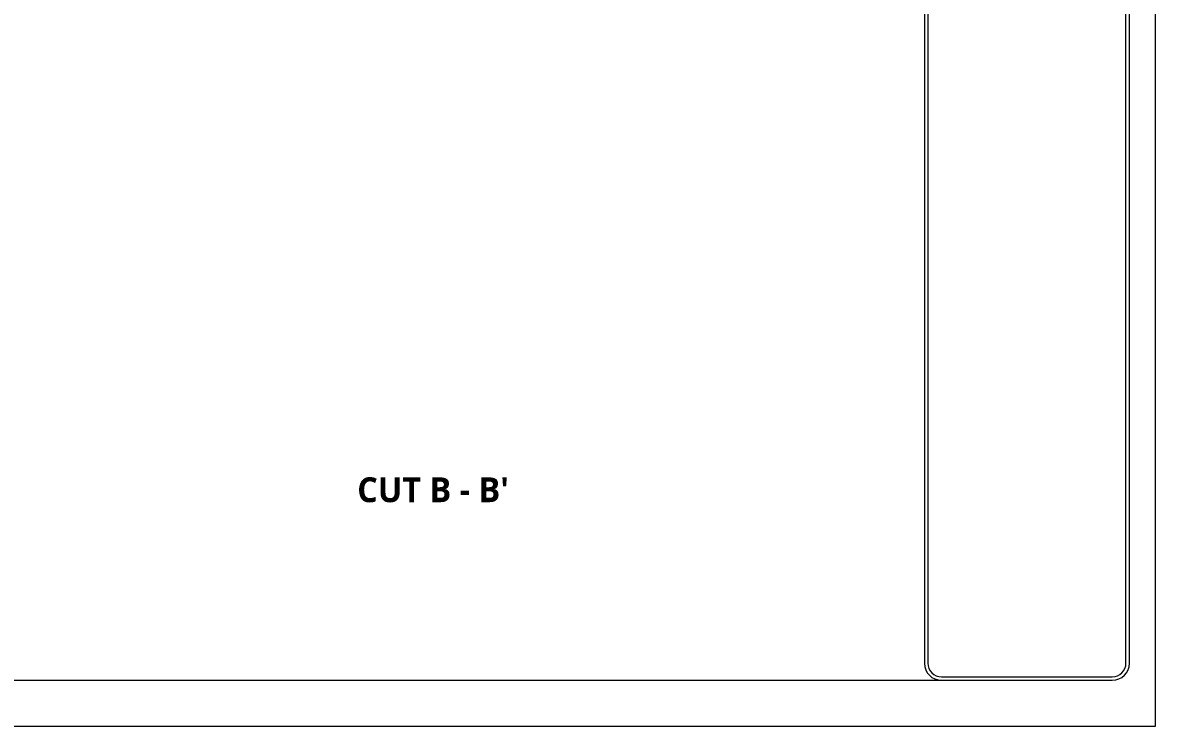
# Model space of a CAD drawing. Extents: x -111 to 1137, y -130 to 54.
# Drawn here: x 655.02 to 677.8, y 14.81 to 28.97 of the extents above; entities that cross this region are included whole.
import ezdxf

# ---------------------------------------------------------------- set-up
doc = ezdxf.new("R2010")
doc.units = 0
doc.layers.get('0').update_dxf_attribs({"lineweight": 0})
doc.layers.add('muro', color=7, linetype='Continuous', lineweight=18)
doc.layers.add('Pluma2', color=2, linetype='Continuous', lineweight=20)
doc.layers.add('TEXTO', color=164, linetype='Continuous')

# ---------------------------------------------------------------- blocks, each defined once
blk = doc.blocks.new('cuuad')
at = {"layer": 'Pluma2', "color": 5}
for p, q in [((701.629, -170.785), (701.629, -226.094)), ((701.764, -170.785), (701.764, -226.094)), ((709.648, -226.094), (709.648, -170.785)), ((709.784, -226.094), (709.784, -170.785)), ((702.308, -226.638), (709.104, -226.638)), ((621.853, -226.774), (709.104, -226.774)), ((702.308, -226.774), (709.104, -226.774))]:
    blk.add_line(p, q, dxfattribs=at)
for centre, radius, start, end in [((702.308, -226.094), 0.68, 180, 270), ((702.308, -226.094), 0.544, 180, 270), ((709.104, -226.094), 0.68, 270, 0), ((709.104, -226.094), 0.544, 270, 0)]:
    blk.add_arc(centre, radius, start, end, dxfattribs=at)

msp = doc.modelspace()

# ---------------------------------------------------------------- linework, layer by layer
msp.add_lwpolyline([(632.234, 45.183), (677.796, 45.183), (677.796, 14.808), (632.234, 14.808)], close=True)
msp.add_lwpolyline([(632.234, 45.183), (677.796, 45.183), (677.796, 14.808), (632.234, 14.808)], close=True)

# ---------------------------------------------------------------- block references
at = {"layer": 'muro', "xscale": 0.5054143374475188, "yscale": 0.5054143374475188, "zscale": 0.5054143374475188}
msp.add_blockref('cuuad', (318.539, 130.349), dxfattribs=at)

# ---------------------------------------------------------------- texts
at = {"layer": 'TEXTO', "insert": (661.744, 19.819), "char_height": 0.5, "width": 5.68977, "attachment_point": 1}
msp.add_mtext("{\\fSegoe UI Semibold|b0|i0|c0|p34;CUT B - B'}", dxfattribs=at)

doc.saveas('drawing.dxf')
